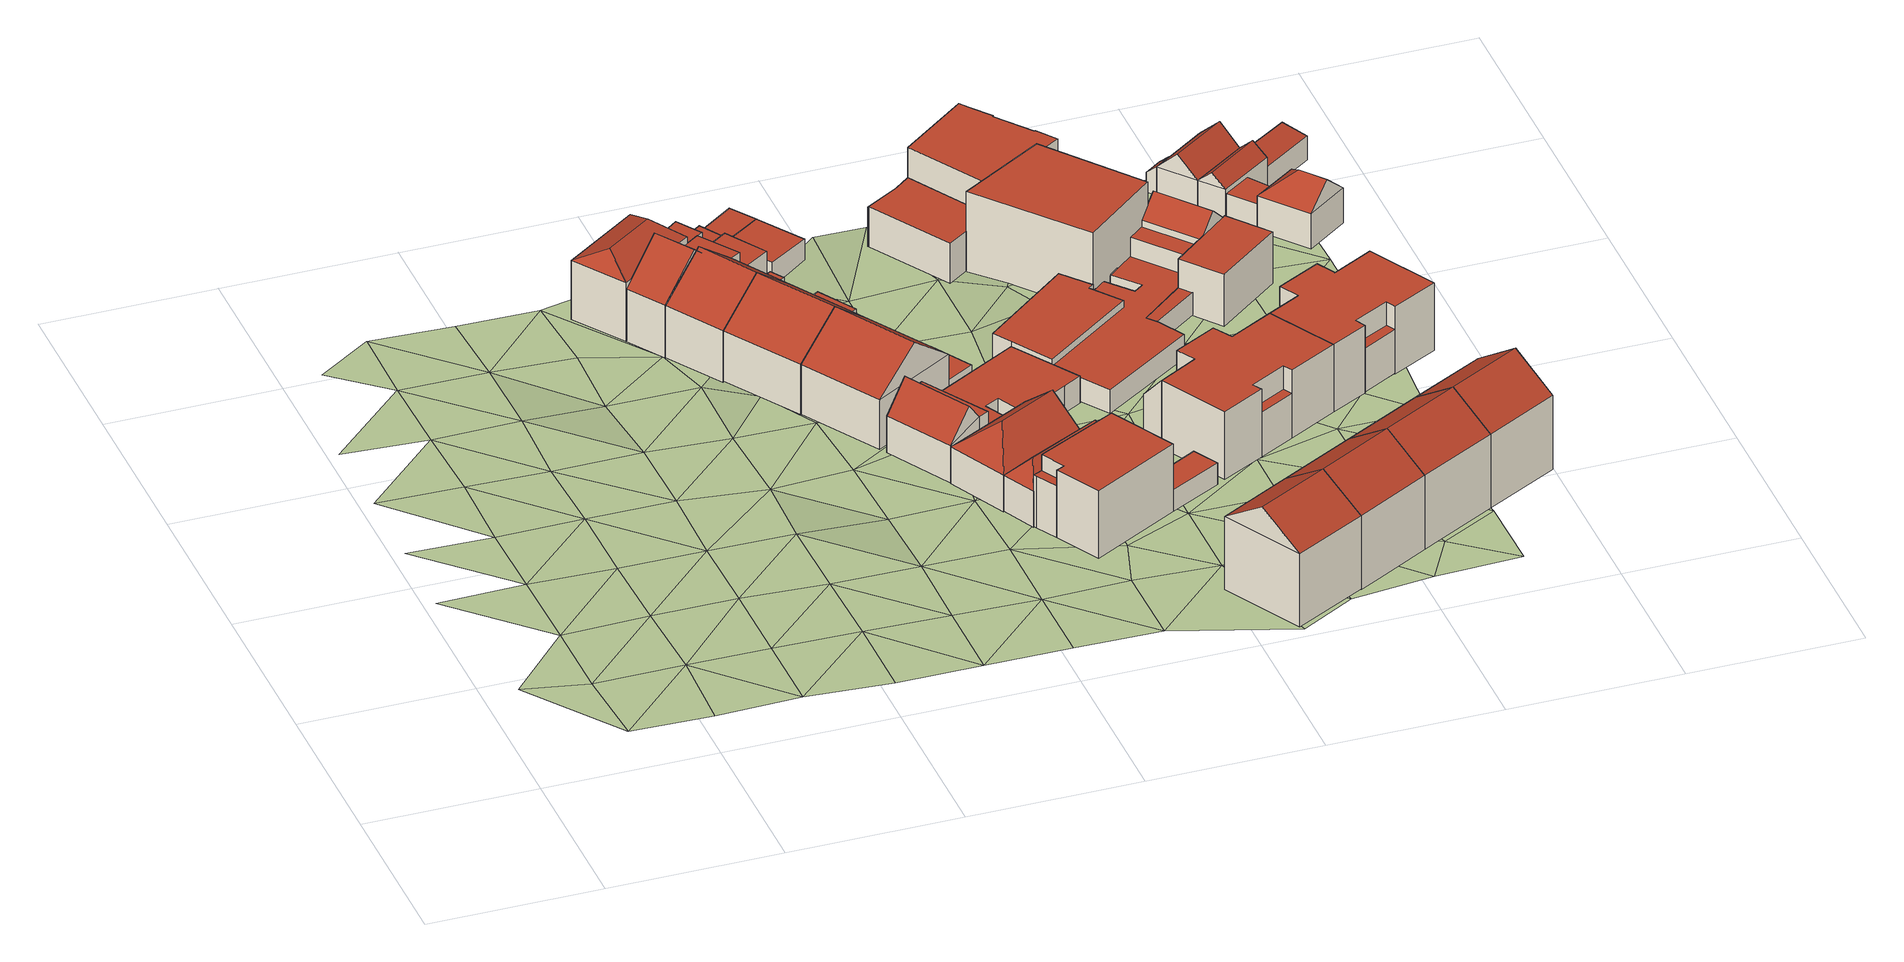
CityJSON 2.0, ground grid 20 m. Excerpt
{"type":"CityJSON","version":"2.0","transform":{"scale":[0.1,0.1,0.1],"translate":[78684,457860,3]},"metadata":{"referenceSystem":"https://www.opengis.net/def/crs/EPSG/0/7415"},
"CityObjects":{
"building1":{"type":"Building","attributes":{"validity":"0"},"children":["building1-1","building1-2","building1-3"]},
"building1-1":{"type":"BuildingPart","attributes":{"roofType":"1000","RelativeEavesHeight":2.19,"RelativeRidgeHeight":2.19,"AbsoluteEavesHeight":6.1,"AbsoluteRidgeHeight":6.1,"validity":"0"},"parents":["building1"],"geometry":[{"type":"Solid","lod":"2","boundaries":[[[[0,1,2,3]],[[1,4,5,2]],[[4,6,7,5]],[[6,0,3,7]],[[6,4,1,0]],[[3,2,5,7]]]],"semantics":{"surfaces":[{"type":"WallSurface"},{"type":"RoofSurface","Direction":0,"Slope":90},{"type":"GroundSurface"}],"values":[[0,0,0,0,1,2]]}}]},
"building1-2":{"type":"BuildingPart","attributes":{"roofType":"1030","RelativeEavesHeight":6.55,"RelativeRidgeHeight":10.94,"AbsoluteEavesHeight":10.32,"AbsoluteRidgeHeight":14.71,"validity":"0"},"parents":["building1"],"geometry":[{"type":"Solid","lod":"2","boundaries":[[[[8,9,10,11]],[[9,12,13,10]],[[12,14,15,13]],[[14,8,11,15]],[[12,9,16]],[[8,14,17]],[[9,8,17,16]],[[14,12,16,17]],[[11,10,13,15]]]],"semantics":{"surfaces":[{"type":"WallSurface"},{"type":"RoofSurface","Direction":237.96,"Slope":52.1},{"type":"RoofSurface","Direction":58.12,"Slope":52.1},{"type":"GroundSurface"}],"values":[[0,0,0,0,0,0,1,2,3]]}}]},
"building1-3":{"type":"BuildingPart","attributes":{"roofType":"1000","RelativeEavesHeight":2.72,"RelativeRidgeHeight":2.72,"AbsoluteEavesHeight":6.61,"AbsoluteRidgeHeight":6.61,"validity":"0"},"parents":["building1"],"geometry":[{"type":"Solid","lod":"2","boundaries":[[[[18,19,7,20]],[[19,21,22,7]],[[21,23,24,22]],[[23,25,26,24]],[[25,18,20,26]],[[25,23,21,19,18]],[[20,7,22,24,26]]]],"semantics":{"surfaces":[{"type":"WallSurface"},{"type":"RoofSurface","Direction":0,"Slope":90},{"type":"GroundSurface"}],"values":[[0,0,0,0,0,1,2]]}}]},
"building2":{"type":"Building","attributes":{"validity":"0"},"children":["building2-1","building2-2","building2-3","building2-4"]},
"building2-1":{"type":"BuildingPart","attributes":{"roofType":"1000","RelativeEavesHeight":6.37,"RelativeRidgeHeight":6.37,"AbsoluteEavesHeight":10.23,"AbsoluteRidgeHeight":10.23,"validity":"0"},"parents":["building2"],"geometry":[{"type":"Solid","lod":"2","boundaries":[[[[27,28,29,30]],[[28,31,32,29]],[[31,33,34,32]],[[33,27,30,34]],[[33,31,28,27]],[[30,29,32,34]]]],"semantics":{"surfaces":[{"type":"WallSurface"},{"type":"RoofSurface","Direction":0,"Slope":90},{"type":"GroundSurface"}],"values":[[0,0,0,0,1,2]]}}]},
"building2-2":{"type":"BuildingPart","attributes":{"roofType":"1000","RelativeEavesHeight":3.27,"RelativeRidgeHeight":3.27,"AbsoluteEavesHeight":7.13,"AbsoluteRidgeHeight":7.13,"validity":"0"},"parents":["building2"],"geometry":[{"type":"Solid","lod":"2","boundaries":[[[[35,36,37,32]],[[36,38,39,37]],[[38,40,34,39]],[[40,35,32,34]],[[40,38,36,35]],[[32,37,39,34]]]],"semantics":{"surfaces":[{"type":"WallSurface"},{"type":"RoofSurface","Direction":0,"Slope":90},{"type":"GroundSurface"}],"values":[[0,0,0,0,1,2]]}}]},
"building2-3":{"type":"BuildingPart","attributes":{"roofType":"1040","RelativeEavesHeight":7.35,"RelativeRidgeHeight":9.25,"AbsoluteEavesHeight":11.08,"AbsoluteRidgeHeight":12.98,"validity":"0"},"parents":["building2"],"geometry":[{"type":"Solid","lod":"2","boundaries":[[[[41,42,43,44]],[[42,45,46,43]],[[45,47,48,46]],[[47,41,44,48]],[[45,42,49]],[[41,47,50]],[[42,41,50,49]],[[47,45,49,50]],[[44,43,46,48]]]],"semantics":{"surfaces":[{"type":"WallSurface"},{"type":"RoofSurface","Direction":236.45,"Slope":45},{"type":"RoofSurface","Direction":55.06,"Slope":45},{"type":"RoofSurface","Direction":145.88,"Slope":62.16},{"type":"RoofSurface","Direction":325.47,"Slope":62.16},{"type":"GroundSurface"}],"values":[[0,0,0,0,1,2,3,4,5]]}}]},
"building2-4":{"type":"BuildingPart","attributes":{"roofType":"1000","RelativeEavesHeight":2.85,"RelativeRidgeHeight":2.85,"AbsoluteEavesHeight":6.71,"AbsoluteRidgeHeight":6.71,"validity":"0"},"parents":["building2"],"geometry":[{"type":"Solid","lod":"2","boundaries":[[[[51,52,53,54]],[[52,55,56,53]],[[55,57,39,56]],[[57,51,54,39]],[[57,55,52,51]],[[54,53,56,39]]]],"semantics":{"surfaces":[{"type":"WallSurface"},{"type":"RoofSurface","Direction":0,"Slope":90},{"type":"GroundSurface"}],"values":[[0,0,0,0,1,2]]}}]},
"building3":{"type":"Building","attributes":{"validity":"0"},"children":["building3-1","building3-2"]},
"building3-1":{"type":"BuildingPart","attributes":{"roofType":"1010","RelativeEavesHeight":2.82,"RelativeRidgeHeight":2.82,"AbsoluteEavesHeight":6.91,"AbsoluteRidgeHeight":6.91,"validity":"0"},"parents":["building3"],"geometry":[{"type":"Solid","lod":"2","boundaries":[[[[58,59,60,61]],[[59,62,63,60]],[[62,64,65,63]],[[64,58,61,65]],[[64,62,59,58]],[[61,60,63,65]]]],"semantics":{"surfaces":[{"type":"WallSurface"},{"type":"RoofSurface","Direction":0,"Slope":90},{"type":"GroundSurface"}],"values":[[0,0,0,0,1,2]]}}]},
"building3-2":{"type":"BuildingPart","attributes":{"roofType":"1030","RelativeEavesHeight":6.32,"RelativeRidgeHeight":10.71,"AbsoluteEavesHeight":10.32,"AbsoluteRidgeHeight":14.71,"validity":"0"},"parents":["building3"],"geometry":[{"type":"Solid","lod":"2","boundaries":[[[[66,8,67,68]],[[8,14,69,67]],[[14,70,71,69]],[[70,66,68,71]],[[14,8,17]],[[66,70,72]],[[8,66,72,17]],[[70,14,17,72]],[[68,67,69,71]]]],"semantics":{"surfaces":[{"type":"WallSurface"},{"type":"RoofSurface","Direction":237.93,"Slope":51.97},{"type":"RoofSurface","Direction":58.12,"Slope":51.97},{"type":"GroundSurface"}],"values":[[0,0,0,0,0,0,1,2,3]]}}]},
"building4":{"type":"Building","attributes":{"validity":"0"},"children":["building4-1","building4-2","building4-3","building4-4"]},
"building4-1":{"type":"BuildingPart","attributes":{"roofType":"1000","RelativeEavesHeight":2.96,"RelativeRidgeHeight":2.96,"AbsoluteEavesHeight":6.82,"AbsoluteRidgeHeight":6.82,"validity":"0"},"parents":["building4"],"geometry":[{"type":"Solid","lod":"2","boundaries":[[[[73,74,75,76]],[[74,77,78,75]],[[77,79,80,78]],[[79,73,76,80]],[[79,77,74,73]],[[76,75,78,80]]]],"semantics":{"surfaces":[{"type":"WallSurface"},{"type":"RoofSurface","Direction":0,"Slope":90},{"type":"GroundSurface"}],"values":[[0,0,0,0,1,2]]}}]},
"building4-2":{"type":"BuildingPart","attributes":{"roofType":"1000","RelativeEavesHeight":4.15,"RelativeRidgeHeight":4.15,"AbsoluteEavesHeight":8.02,"AbsoluteRidgeHeight":8.02,"validity":"0"},"parents":["building4"],"geometry":[{"type":"Solid","lod":"2","boundaries":[[[[81,82,83,76]],[[82,84,85,83]],[[84,86,87,85]],[[86,81,76,87]],[[86,84,82,81]],[[76,83,85,87]]]],"semantics":{"surfaces":[{"type":"WallSurface"},{"type":"RoofSurface","Direction":0,"Slope":90},{"type":"GroundSurface"}],"values":[[0,0,0,0,1,2]]}}]},
"building4-3":{"type":"BuildingPart","attributes":{"roofType":"1000","RelativeEavesHeight":6.43,"RelativeRidgeHeight":6.43,"AbsoluteEavesHeight":10.32,"AbsoluteRidgeHeight":10.32,"validity":"0"},"parents":["building4"],"geometry":[{"type":"Solid","lod":"2","boundaries":[[[[88,89,90,85]],[[89,91,92,90]],[[91,93,87,92]],[[93,88,85,87]],[[93,91,89,88]],[[85,90,92,87]]]],"semantics":{"surfaces":[{"type":"WallSurface"},{"type":"RoofSurface","Direction":0,"Slope":90},{"type":"GroundSurface"}],"values":[[0,0,0,0,1,2]]}}]},
"building4-4":{"type":"BuildingPart","attributes":{"roofType":"1030","RelativeEavesHeight":6.57,"RelativeRidgeHeight":10.96,"AbsoluteEavesHeight":10.32,"AbsoluteRidgeHeight":14.71,"validity":"0"},"parents":["building4"],"geometry":[{"type":"Solid","lod":"2","boundaries":[[[[91,89,94,95]],[[89,9,96,94]],[[9,97,43,96]],[[97,91,95,43]],[[9,89,98]],[[91,97,99]],[[89,91,99,98]],[[97,9,98,99]],[[95,94,96,43]]]],"semantics":{"surfaces":[{"type":"WallSurface"},{"type":"RoofSurface","Direction":57.35,"Slope":48.79},{"type":"RoofSurface","Direction":236.78,"Slope":48.79},{"type":"GroundSurface"}],"values":[[0,0,0,0,0,0,1,2,3]]}}]},
"building5":{"type":"Building","attributes":{"validity":"0"},"children":["building5-1","building5-2"]},
"building5-1":{"type":"BuildingPart","attributes":{"roofType":"1030","RelativeEavesHeight":6.24,"RelativeRidgeHeight":10.63,"AbsoluteEavesHeight":10.32,"AbsoluteRidgeHeight":14.71,"validity":"0"},"parents":["building5"],"geometry":[{"type":"Solid","lod":"2","boundaries":[[[[100,66,101,102]],[[66,70,103,101]],[[70,104,105,103]],[[104,100,102,105]],[[70,66,72]],[[100,104,106]],[[66,100,106,72]],[[104,70,72,106]],[[102,101,103,105]]]],"semantics":{"surfaces":[{"type":"WallSurface"},{"type":"RoofSurface","Direction":238.45,"Slope":51.96},{"type":"RoofSurface","Direction":58.29,"Slope":51.96},{"type":"GroundSurface"}],"values":[[0,0,0,0,0,0,1,2,3]]}}]},
"building5-2":{"type":"BuildingPart","attributes":{"roofType":"1000","RelativeEavesHeight":3.05,"RelativeRidgeHeight":3.05,"AbsoluteEavesHeight":7.13,"AbsoluteRidgeHeight":7.13,"validity":"0"},"parents":["building5"],"geometry":[{"type":"Solid","lod":"2","boundaries":[[[[107,108,105,109]],[[108,110,111,105]],[[110,112,113,111]],[[112,107,109,113]],[[112,110,108,107]],[[109,105,111,113]]]],"semantics":{"surfaces":[{"type":"WallSurface"},{"type":"RoofSurface","Direction":0,"Slope":90},{"type":"GroundSurface"}],"values":[[0,0,0,0,1,2]]}}]},
"building6":{"type":"Building","attributes":{"roofType":"1130","RelativeEavesHeight":4.58,"RelativeRidgeHeight":7.83,"AbsoluteEavesHeight":8.58,"AbsoluteRidgeHeight":11.82,"validity":"0"},"geometry":[{"type":"Solid","lod":"2","boundaries":[[[[114,115,116,117]],[[115,118,119,116]],[[118,120,121,119]],[[120,114,117,121]],[[118,115,122]],[[114,120,123]],[[115,114,123,122]],[[120,118,122,123]],[[117,116,119,121]]]],"semantics":{"surfaces":[{"type":"WallSurface"},{"type":"RoofSurface","Direction":243.66,"Slope":49.83},{"type":"RoofSurface","Direction":152.01,"Slope":49.84},{"type":"RoofSurface","Direction":331.93,"Slope":49.84},{"type":"GroundSurface"}],"values":[[0,0,0,0,1,0,2,3,4]]}}]},
"building7":{"type":"Building","attributes":{"roofType":"1130","RelativeEavesHeight":4.46,"RelativeRidgeHeight":6.68,"AbsoluteEavesHeight":8.58,"AbsoluteRidgeHeight":10.79,"validity":"0"},"geometry":[{"type":"Solid","lod":"2","boundaries":[[[[124,125,126,127]],[[125,115,128,126]],[[115,114,129,128]],[[114,124,127,129]],[[115,125,130]],[[124,114,131]],[[125,124,131,130]],[[114,115,130,131]],[[127,126,128,129]]]],"semantics":{"surfaces":[{"type":"WallSurface"},{"type":"RoofSurface","Direction":243.66,"Slope":44.99},{"type":"RoofSurface","Direction":152.61,"Slope":45.05},{"type":"RoofSurface","Direction":332.2,"Slope":45.05},{"type":"GroundSurface"}],"values":[[0,0,0,0,1,0,2,3,4]]}}]},
"building8":{"type":"Building","attributes":{"validity":"0"},"children":["building8-1","building8-2","building8-3","building8-4"]},
"building8-1":{"type":"BuildingPart","attributes":{"roofType":"1000","RelativeEavesHeight":3.36,"RelativeRidgeHeight":3.36,"AbsoluteEavesHeight":7.36,"AbsoluteRidgeHeight":7.36,"validity":"0"},"parents":["building8"],"geometry":[{"type":"Solid","lod":"2","boundaries":[[[[132,133,134,135]],[[133,136,137,134]],[[136,138,121,137]],[[138,139,140,121]],[[139,141,142,140]],[[141,143,144,142]],[[143,145,146,144]],[[145,147,148,146]],[[147,149,150,148]],[[149,132,135,150]],[[149,147,145,143,141,139,138,136,133,132]],[[135,134,137,121,140,142,144,146,148,150]]]],"semantics":{"surfaces":[{"type":"WallSurface"},{"type":"RoofSurface","Direction":0,"Slope":90},{"type":"GroundSurface"}],"values":[[0,0,0,0,0,0,0,0,0,0,1,2]]}}]},
"building8-2":{"type":"BuildingPart","attributes":{"roofType":"1030","RelativeEavesHeight":5.31,"RelativeRidgeHeight":8.16,"AbsoluteEavesHeight":9.41,"AbsoluteRidgeHeight":12.26,"validity":"0"},"parents":["building8"],"geometry":[{"type":"Solid","lod":"2","boundaries":[[[[151,152,153,154]],[[152,155,156,153]],[[155,157,158,156]],[[157,151,154,158]],[[155,152,159]],[[151,157,160]],[[152,151,160,159]],[[157,155,159,160]],[[154,153,156,158]]]],"semantics":{"surfaces":[{"type":"WallSurface"},{"type":"RoofSurface","Direction":60.05,"Slope":36.75},{"type":"RoofSurface","Direction":239.99,"Slope":38.2},{"type":"GroundSurface"}],"values":[[0,0,0,0,0,0,1,2,3]]}}]},
"building8-3":{"type":"BuildingPart","attributes":{"roofType":"1000","RelativeEavesHeight":3.36,"RelativeRidgeHeight":3.36,"AbsoluteEavesHeight":7.36,"AbsoluteRidgeHeight":7.36,"validity":"0"},"parents":["building8"],"geometry":[{"type":"Solid","lod":"2","boundaries":[[[[145,139,140,146]],[[139,138,121,140]],[[138,147,148,121]],[[147,145,146,148]],[[147,138,139,145]],[[146,140,121,148]]]],"semantics":{"surfaces":[{"type":"WallSurface"},{"type":"RoofSurface","Direction":0,"Slope":90},{"type":"GroundSurface"}],"values":[[0,0,0,0,1,2]]}}]},
"building8-4":{"type":"BuildingPart","attributes":{"roofType":"1000","RelativeEavesHeight":6.08,"RelativeRidgeHeight":6.08,"AbsoluteEavesHeight":10.16,"AbsoluteRidgeHeight":10.16,"validity":"0"},"parents":["building8"],"geometry":[{"type":"Solid","lod":"2","boundaries":[[[[161,152,153,162]],[[152,151,154,153]],[[151,163,164,154]],[[163,161,162,164]],[[163,151,152,161]],[[162,153,154,164]]]],"semantics":{"surfaces":[{"type":"WallSurface"},{"type":"RoofSurface","Direction":0,"Slope":90},{"type":"GroundSurface"}],"values":[[0,0,0,0,1,2]]}}]},
"building9":{"type":"Building","attributes":{"validity":"0"},"children":["building9-1","building9-2","building9-3"]},
"building9-1":{"type":"BuildingPart","attributes":{"roofType":"1000","RelativeEavesHeight":8.53,"RelativeRidgeHeight":8.53,"AbsoluteEavesHeight":12.69,"AbsoluteRidgeHeight":12.69,"validity":"0"},"parents":["building9"],"geometry":[{"type":"Solid","lod":"2","boundaries":[[[[165,166,167,168]],[[166,169,170,167]],[[169,171,172,170]],[[171,173,174,172]],[[173,175,176,174]],[[175,165,168,176]],[[175,173,171,169,166,165]],[[168,167,170,172,174,176]]]],"semantics":{"surfaces":[{"type":"WallSurface"},{"type":"RoofSurface","Direction":0,"Slope":90},{"type":"GroundSurface"}],"values":[[0,0,0,0,0,0,1,2]]}}]},
"building9-2":{"type":"BuildingPart","attributes":{"roofType":"1000","RelativeEavesHeight":2.66,"RelativeRidgeHeight":2.66,"AbsoluteEavesHeight":6.9,"AbsoluteRidgeHeight":6.9,"validity":"0"},"parents":["building9"],"geometry":[{"type":"Solid","lod":"2","boundaries":[[[[177,178,179,180]],[[178,181,182,179]],[[181,183,167,182]],[[183,177,180,167]],[[183,181,178,177]],[[180,179,182,167]]]],"semantics":{"surfaces":[{"type":"WallSurface"},{"type":"RoofSurface","Direction":0,"Slope":90},{"type":"GroundSurface"}],"values":[[0,0,0,0,1,2]]}}]},
"building9-3":{"type":"BuildingPart","attributes":{"roofType":"1000","RelativeEavesHeight":6.53,"RelativeRidgeHeight":6.53,"AbsoluteEavesHeight":10.69,"AbsoluteRidgeHeight":10.69,"validity":"0"},"parents":["building9"],"geometry":[{"type":"Solid","lod":"2","boundaries":[[[[184,185,172,174]],[[185,186,187,172]],[[186,188,189,187]],[[188,190,176,189]],[[190,184,174,176]],[[190,188,186,185,184]],[[174,172,187,189,176]]]],"semantics":{"surfaces":[{"type":"WallSurface"},{"type":"RoofSurface","Direction":0,"Slope":90},{"type":"GroundSurface"}],"values":[[0,0,0,0,0,1,2]]}}]},
"building10":{"type":"Building","attributes":{"roofType":"1030","RelativeEavesHeight":9.18,"RelativeRidgeHeight":12.82,"AbsoluteEavesHeight":13.55,"AbsoluteRidgeHeight":17.19,"validity":"0"},"geometry":[{"type":"Solid","lod":"2","boundaries":[[[[191,192,193,194]],[[192,195,196,193]],[[195,197,198,196]],[[197,191,194,198]],[[195,192,199]],[[191,197,200]],[[192,191,200,199]],[[197,195,199,200]],[[194,193,196,198]]]],"semantics":{"surfaces":[{"type":"WallSurface"},{"type":"RoofSurface","Direction":151.25,"Slope":55.51},{"type":"RoofSurface","Direction":331.37,"Slope":55.51},{"type":"GroundSurface"}],"values":[[0,0,0,0,0,0,1,2,3]]}}]},
"building11":{"type":"Building","attributes":{"roofType":"1030","RelativeEavesHeight":9.23,"RelativeRidgeHeight":12.87,"AbsoluteEavesHeight":13.55,"AbsoluteRidgeHeight":17.19,"validity":"0"},"geometry":[{"type":"Solid","lod":"2","boundaries":[[[[201,191,202,203]],[[191,197,204,202]],[[197,205,206,204]],[[205,201,203,206]],[[197,191,200]],[[201,205,207]],[[191,201,207,200]],[[205,197,200,207]],[[203,202,204,206]]]],"semantics":{"surfaces":[{"type":"WallSurface"},{"type":"RoofSurface","Direction":151.25,"Slope":55.41},{"type":"RoofSurface","Direction":331.37,"Slope":55.41},{"type":"GroundSurface"}],"values":[[0,0,0,0,0,0,1,2,3]]}}]},
"building12":{"type":"Building","attributes":{"validity":"0"},"children":["building12-1","building12-2"]},
"building12-1":{"type":"BuildingPart","attributes":{"roofType":"1000","RelativeEavesHeight":5.01,"RelativeRidgeHeight":5.01,"AbsoluteEavesHeight":9.53,"AbsoluteRidgeHeight":9.53,"validity":"0"},"parents":["building12"],"geometry":[{"type":"Solid","lod":"2","boundaries":[[[[208,209,210,211]],[[209,212,213,210]],[[212,214,215,213]],[[214,216,217,215]],[[216,218,219,217]],[[218,220,221,219]],[[220,208,211,221]],[[220,218,216,214,212,209,208]],[[211,210,213,215,217,219,221]]]],"semantics":{"surfaces":[{"type":"WallSurface"},{"type":"RoofSurface","Direction":0,"Slope":90},{"type":"GroundSurface"}],"values":[[0,0,0,0,0,0,0,1,2]]}}]},
"building12-2":{"type":"BuildingPart","attributes":{"roofType":"1000","RelativeEavesHeight":8.83,"RelativeRidgeHeight":8.83,"AbsoluteEavesHeight":13.33,"AbsoluteRidgeHeight":13.33,"validity":"0"},"parents":["building12"],"geometry":[{"type":"Solid","lod":"2","boundaries":[[[[222,223,224,225]],[[223,226,227,224]],[[226,228,229,227]],[[228,230,231,229]],[[230,232,233,231]],[[232,234,235,233]],[[234,236,237,235]],[[236,238,211,237]],[[238,239,221,211]],[[239,222,225,221]],[[239,238,236,234,232,230,228,226,223,222]],[[225,224,227,229,231,233,235,237,211,221]]]],"semantics":{"surfaces":[{"type":"WallSurface"},{"type":"RoofSurface","Direction":0,"Slope":90},{"type":"GroundSurface"}],"values":[[0,0,0,0,0,0,0,0,0,0,1,2]]}}]},
"building13":{"type":"Building","attributes":{"validity":"0"},"children":["building13-1","building13-2","building13-3","building13-4"]},
"building13-1":{"type":"BuildingPart","attributes":{"roofType":"1010","RelativeEavesHeight":6.99,"RelativeRidgeHeight":8.41,"AbsoluteEavesHeight":11.27,"AbsoluteRidgeHeight":12.69,"validity":"0"},"parents":["building13"],"geometry":[{"type":"Solid","lod":"2","boundaries":[[[[240,241,242,243]],[[241,244,245,242]],[[244,246,247,245]],[[246,240,243,247]],[[246,244,241,240]],[[243,242,245,247]]]],"semantics":{"surfaces":[{"type":"WallSurface"},{"type":"RoofSurface","Direction":331.55,"Slope":41.91},{"type":"GroundSurface"}],"values":[[0,0,0,0,1,2]]}}]},
"building13-2":{"type":"BuildingPart","attributes":{"roofType":"1000","RelativeEavesHeight":8.45,"RelativeRidgeHeight":8.45,"AbsoluteEavesHeight":12.69,"AbsoluteRidgeHeight":12.69,"validity":"0"},"parents":["building13"],"geometry":[{"type":"Solid","lod":"2","boundaries":[[[[248,249,250,251]],[[249,252,253,250]],[[252,254,255,253]],[[254,256,257,255]],[[256,258,259,257]],[[258,260,261,259]],[[260,262,263,261]],[[262,264,265,263]],[[264,266,267,265]],[[266,240,268,267]],[[240,246,269,268]],[[246,248,251,269]],[[246,240,266,264,262,260,258,256,254,252,249,248]],[[251,250,253,255,257,259,261,263,265,267,268,269]]]],"semantics":{"surfaces":[{"type":"WallSurface"},{"type":"RoofSurface","Direction":270,"Slope":90},{"type":"GroundSurface"}],"values":[[0,0,0,0,0,0,0,0,0,0,0,0,1,2]]}}]},
"building13-3":{"type":"BuildingPart","attributes":{"roofType":"1010","RelativeEavesHeight":6.97,"RelativeRidgeHeight":8.39,"AbsoluteEavesHeight":11.27,"AbsoluteRidgeHeight":12.69,"validity":"0"},"parents":["building13"],"geometry":[{"type":"Solid","lod":"2","boundaries":[[[[262,260,270,271]],[[260,272,273,270]],[[272,274,275,273]],[[274,262,271,275]],[[274,272,260,262]],[[271,270,273,275]]]],"semantics":{"surfaces":[{"type":"WallSurface"},{"type":"RoofSurface","Direction":331,"Slope":41.84},{"type":"GroundSurface"}],"values":[[0,0,0,0,1,2]]}}]},
"building13-4":{"type":"BuildingPart","attributes":{"roofType":"1000","RelativeEavesHeight":5.55,"RelativeRidgeHeight":5.55,"AbsoluteEavesHeight":9.79,"AbsoluteRidgeHeight":9.79,"validity":"0"},"parents":["building13"],"geometry":[{"type":"Solid","lod":"2","boundaries":[[[[276,277,255,257]],[[277,278,253,255]],[[278,279,250,253]],[[279,276,257,250]],[[279,278,277,276]],[[257,255,253,250]]]],"semantics":{"surfaces":[{"type":"WallSurface"},{"type":"RoofSurface","Direction":0,"Slope":90},{"type":"GroundSurface"}],"values":[[0,0,0,0,1,2]]}}]},
"building14":{"type":"Building","attributes":{"validity":"0"},"children":["building14-1","building14-2","building14-3","building14-4"]},
"building14-1":{"type":"BuildingPart","attributes":{"roofType":"1030","RelativeEavesHeight":6.04,"RelativeRidgeHeight":8.42,"AbsoluteEavesHeight":10.35,"AbsoluteRidgeHeight":12.73,"validity":"0"},"parents":["building14"],"geometry":[{"type":"Solid","lod":"2","boundaries":[[[[280,281,282,283]],[[281,284,285,282]],[[284,286,287,285]],[[286,280,283,287]],[[284,281,288]],[[280,286,289]],[[281,280,289,288]],[[286,284,288,289]],[[283,282,285,287]]]],"semantics":{"surfaces":[{"type":"WallSurface"},{"type":"RoofSurface","Direction":230.56,"Slope":45},{"type":"RoofSurface","Direction":51.05,"Slope":45},{"type":"GroundSurface"}],"values":[[0,0,0,0,0,0,1,2,3]]}}]},
"building14-2":{"type":"BuildingPart","attributes":{"roofType":"1000","RelativeEavesHeight":5.34,"RelativeRidgeHeight":5.34,"AbsoluteEavesHeight":9.65,"AbsoluteRidgeHeight":9.65,"validity":"0"},"parents":["building14"],"geometry":[{"type":"Solid","lod":"2","boundaries":[[[[290,291,283,282]],[[291,292,293,283]],[[292,294,295,293]],[[294,290,282,295]],[[294,292,291,290]],[[282,283,293,295]]]],"semantics":{"surfaces":[{"type":"WallSurface"},{"type":"RoofSurface","Direction":0,"Slope":90},{"type":"GroundSurface"}],"values":[[0,0,0,0,1,2]]}}]},
"building14-3":{"type":"BuildingPart","attributes":{"roofType":"1000","RelativeEavesHeight":3.81,"RelativeRidgeHeight":3.81,"AbsoluteEavesHeight":7.95,"AbsoluteRidgeHeight":7.95,"validity":"0"},"parents":["building14"],"geometry":[{"type":"Solid","lod":"2","boundaries":[[[[296,297,298,299]],[[297,300,301,298]],[[300,302,303,301]],[[302,304,305,303]],[[304,306,307,305]],[[306,308,309,307]],[[308,296,299,309]],[[308,306,304,302,300,297,296]],[[299,298,301,303,305,307,309]]]],"semantics":{"surfaces":[{"type":"WallSurface"},{"type":"RoofSurface","Direction":351.81,"Slope":90},{"type":"GroundSurface"}],"values":[[0,0,0,0,0,0,0,1,2]]}}]},
"building14-4":{"type":"BuildingPart","attributes":{"roofType":"1000","RelativeEavesHeight":2.98,"RelativeRidgeHeight":2.98,"AbsoluteEavesHeight":7.15,"AbsoluteRidgeHeight":7.15,"validity":"0"},"parents":["building14"],"geometry":[{"type":"Solid","lod":"2","boundaries":[[[[310,311,312,313]],[[311,314,315,312]],[[314,316,317,315]],[[316,318,319,317]],[[318,320,321,319]],[[320,322,323,321]],[[322,324,325,323]],[[324,326,327,325]],[[326,328,329,327]],[[328,330,331,329]],[[330,332,333,331]],[[332,334,335,333]],[[334,336,337,335]],[[336,338,339,337]],[[338,310,313,339]],[[338,336,334,332,330,328,326,324,322,320,318,316,314,311,310]],[[313,312,315,317,319,321,323,325,327,329,331,333,335,337,339]]]],"semantics":{"surfaces":[{"type":"WallSurface"},{"type":"RoofSurface","Direction":0,"Slope":90},{"type":"GroundSurface"}],"values":[[0,0,0,0,0,0,0,0,0,0,0,0,0,0,0,1,2]]}}]},
"building15":{"type":"Building","attributes":{"roofType":"1000","RelativeEavesHeight":10.17,"RelativeRidgeHeight":10.17,"AbsoluteEavesHeight":14.53,"AbsoluteRidgeHeight":14.53,"validity":"0"},"geometry":[{"type":"Solid","lod":"2","boundaries":[[[[340,341,342,343]],[[341,344,345,342]],[[344,346,347,345]],[[346,340,343,347]],[[346,344,341,340]],[[343,342,345,347]]]],"semantics":{"surfaces":[{"type":"WallSurface"},{"type":"RoofSurface","Direction":0,"Slope":90},{"type":"GroundSurface"}],"values":[[0,0,0,0,1,2]]}}]},
"building16":{"type":"Building","attributes":{"roofType":"1030","RelativeEavesHeight":9.28,"RelativeRidgeHeight":12.92,"AbsoluteEavesHeight":13.55,"AbsoluteRidgeHeight":17.19,"validity":"0"},"geometry":[{"type":"Solid","lod":"2","boundaries":[[[[348,201,203,349]],[[201,205,206,203]],[[205,350,351,206]],[[350,348,349,351]],[[205,201,207]],[[348,350,352]],[[201,348,352,207]],[[350,205,207,352]],[[349,203,206,351]]]],"semantics":{"surfaces":[{"type":"WallSurface"},{"type":"RoofSurface","Direction":151.25,"Slope":55.3},{"type":"RoofSurface","Direction":331.37,"Slope":55.3},{"type":"GroundSurface"}],"values":[[0,0,0,0,0,0,1,2,3]]}}]},
"building17":{"type":"Building","attributes":{"validity":"0"},"children":["building17-1","building17-2"]},
"building17-1":{"type":"BuildingPart","attributes":{"roofType":"1000","RelativeEavesHeight":6.46,"RelativeRidgeHeight":6.46,"AbsoluteEavesHeight":10.78,"AbsoluteRidgeHeight":10.78,"validity":"0"},"parents":["building17"],"geometry":[{"type":"Solid","lod":"2","boundaries":[[[[353,354,355,356]],[[354,357,287,355]],[[357,358,359,287]],[[358,353,356,359]],[[358,357,354,353]],[[356,355,287,359]]]],"semantics":{"surfaces":[{"type":"WallSurface"},{"type":"RoofSurface","Direction":0,"Slope":90},{"type":"GroundSurface"}],"values":[[0,0,0,0,1,2]]}}]},
"building17-2":{"type":"BuildingPart","attributes":{"roofType":"1000","RelativeEavesHeight":2.8,"RelativeRidgeHeight":2.8,"AbsoluteEavesHeight":7.15,"AbsoluteRidgeHeight":7.15,"validity":"0"},"parents":["building17"],"geometry":[{"type":"Solid","lod":"2","boundaries":[[[[360,330,361,362]],[[330,328,363,361]],[[328,364,365,363]],[[364,360,362,365]],[[364,328,330,360]],[[362,361,363,365]]]],"semantics":{"surfaces":[{"type":"WallSurface"},{"type":"RoofSurface","Direction":0,"Slope":90},{"type":"GroundSurface"}],"values":[[0,0,0,0,1,2]]}}]},
"building18":{"type":"Building","attributes":{"roofType":"1030","RelativeEavesHeight":9.3,"RelativeRidgeHeight":12.94,"AbsoluteEavesHeight":13.55,"AbsoluteRidgeHeight":17.19,"validity":"0"},"geometry":[{"type":"Solid","lod":"2","boundaries":[[[[366,348,349,367]],[[348,350,351,349]],[[350,368,369,351]],[[368,366,367,369]],[[350,348,352]],[[366,368,370]],[[348,366,370,352]],[[368,350,352,370]],[[367,349,351,369]]]],"semantics":{"surfaces":[{"type":"WallSurface"},{"type":"RoofSurface","Direction":151.25,"Slope":55.19},{"type":"RoofSurface","Direction":331.37,"Slope":55.19},{"type":"GroundSurface"}],"values":[[0,0,0,0,0,0,1,2,3]]}}]},
"building19":{"type":"Building","attributes":{"validity":"0"},"children":["building19-1","building19-2","building19-3","building19-4"]},
"building19-1":{"type":"BuildingPart","attributes":{"roofType":"1010","RelativeEavesHeight":7,"RelativeRidgeHeight":8.42,"AbsoluteEavesHeight":11.27,"AbsoluteRidgeHeight":12.69,"validity":"0"},"parents":["building19"],"geometry":[{"type":"Solid","lod":"2","boundaries":[[[[371,372,373,374]],[[372,375,376,373]],[[375,377,378,376]],[[377,371,374,378]],[[377,375,372,371]],[[374,373,376,378]]]],"semantics":{"surfaces":[{"type":"WallSurface"},{"type":"RoofSurface","Direction":331.75,"Slope":42.17},{"type":"GroundSurface"}],"values":[[0,0,0,0,1,2]]}}]},
"building19-2":{"type":"BuildingPart","attributes":{"roofType":"1010","RelativeEavesHeight":6.94,"RelativeRidgeHeight":8.36,"AbsoluteEavesHeight":11.27,"AbsoluteRidgeHeight":12.69,"validity":"0"},"parents":["building19"],"geometry":[{"type":"Solid","lod":"2","boundaries":[[[[379,246,247,380]],[[246,244,245,247]],[[244,381,382,245]],[[381,379,380,382]],[[381,244,246,379]],[[380,247,245,382]]]],"semantics":{"surfaces":[{"type":"WallSurface"},{"type":"RoofSurface","Direction":331.55,"Slope":41.96},{"type":"GroundSurface"}],"values":[[0,0,0,0,1,2]]}}]},
"building19-3":{"type":"BuildingPart","attributes":{"roofType":"1000","RelativeEavesHeight":8.49,"RelativeRidgeHeight":8.49,"AbsoluteEavesHeight":12.69,"AbsoluteRidgeHeight":12.69,"validity":"0"},"parents":["building19"],"geometry":[{"type":"Solid","lod":"2","boundaries":[[[[383,384,385,386]],[[384,387,388,385]],[[387,389,390,388]],[[389,391,392,390]],[[391,248,251,392]],[[248,246,269,251]],[[246,379,393,269]],[[379,394,395,393]],[[394,396,397,395]],[[396,371,398,397]],[[371,377,399,398]],[[377,383,386,399]],[[377,371,396,394,379,246,248,391,389,387,384,383]],[[386,385,388,390,392,251,269,393,395,397,398,399]]]],"semantics":{"surfaces":[{"type":"WallSurface"},{"type":"RoofSurface","Direction":97.12,"Slope":90},{"type":"GroundSurface"}],"values":[[0,0,0,0,0,0,0,0,0,0,0,0,1,2]]}}]},
"building19-4":{"type":"BuildingPart","attributes":{"roofType":"1000","RelativeEavesHeight":5.49,"RelativeRidgeHeight":5.49,"AbsoluteEavesHeight":9.79,"AbsoluteRidgeHeight":9.79,"validity":"0"},"parents":["building19"],"geometry":[{"type":"Solid","lod":"2","boundaries":[[[[400,401,402,403]],[[401,404,405,402]],[[404,406,407,405]],[[406,400,403,407]],[[406,404,401,400]],[[403,402,405,407]]]],"semantics":{"surfaces":[{"type":"WallSurface"},{"type":"RoofSurface","Direction":0,"Slope":90},{"type":"GroundSurface"}],"values":[[0,0,0,0,1,2]]}}]},
"building20":{"type":"Building","attributes":{"validity":"0"},"children":["building20-1","building20-2","building20-3","building20-4","building20-5"]},
"building20-1":{"type":"BuildingPart","attributes":{"roofType":"1030","RelativeEavesHeight":3.84,"RelativeRidgeHeight":5.34,"AbsoluteEavesHeight":8.04,"AbsoluteRidgeHeight":9.54,"validity":"0"},"parents":["building20"],"geometry":[{"type":"Solid","lod":"2","boundaries":[[[[408,409,410,411]],[[409,412,413,410]],[[412,414,415,413]],[[414,408,411,415]],[[412,409,416]],[[408,414,417]],[[409,408,417,416]],[[414,412,416,417]],[[411,410,413,415]]]],"semantics":{"surfaces":[{"type":"WallSurface"},{"type":"RoofSurface","Direction":325.75,"Slope":48.49},{"type":"RoofSurface","Direction":145.62,"Slope":48.5},{"type":"GroundSurface"}],"values":[[0,0,0,0,0,0,1,2,3]]}}]},
"building20-2":{"type":"BuildingPart","attributes":{"roofType":"1030","RelativeEavesHeight":3.84,"RelativeRidgeHeight":6.24,"AbsoluteEavesHeight":8.04,"AbsoluteRidgeHeight":10.44,"validity":"0"},"parents":["building20"],"geometry":[{"type":"Solid","lod":"2","boundaries":[[[[418,419,420,421]],[[419,409,410,420]],[[409,408,411,410]],[[408,418,421,411]],[[409,419,422]],[[418,408,423]],[[419,418,423,422]],[[408,409,422,423]],[[421,420,410,411]]]],"semantics":{"surfaces":[{"type":"WallSurface"},{"type":"RoofSurface","Direction":324.95,"Slope":46.11},{"type":"RoofSurface","Direction":145.52,"Slope":46.09},{"type":"GroundSurface"}],"values":[[0,0,0,0,0,0,1,2,3]]}}]},
"building20-3":{"type":"BuildingPart","attributes":{"roofType":"1000","RelativeEavesHeight":0.885,"RelativeRidgeHeight":0.885,"AbsoluteEavesHeight":5.14,"AbsoluteRidgeHeight":5.14,"validity":"0"},"parents":["building20"],"geometry":[{"type":"Solid","lod":"2","boundaries":[[[[424,425,426,427]],[[425,428,429,426]],[[428,430,431,429]],[[430,432,433,431]],[[432,434,435,433]],[[434,436,437,435]],[[436,424,427,437]],[[436,434,432,430,428,425,424]],[[427,426,429,431,433,435,437]]]],"semantics":{"surfaces":[{"type":"WallSurface"},{"type":"RoofSurface","Direction":0,"Slope":90},{"type":"GroundSurface"}],"values":[[0,0,0,0,0,0,0,1,2]]}}]},
"building20-4":{"type":"BuildingPart","attributes":{"roofType":"1010","RelativeEavesHeight":3.09,"RelativeRidgeHeight":3.64,"AbsoluteEavesHeight":7.49,"AbsoluteRidgeHeight":8.04,"validity":"0"},"parents":["building20"],"geometry":[{"type":"Solid","lod":"2","boundaries":[[[[418,438,439,440]],[[438,441,442,439]],[[441,443,444,442]],[[443,418,440,444]],[[443,441,438,418]],[[440,439,442,444]]]],"semantics":{"surfaces":[{"type":"WallSurface"},{"type":"RoofSurface","Direction":324.61,"Slope":48.7},{"type":"GroundSurface"}],"values":[[0,0,0,0,1,2]]}}]},
"building20-5":{"type":"BuildingPart","attributes":{"roofType":"1010","RelativeEavesHeight":3.29,"RelativeRidgeHeight":3.6,"AbsoluteEavesHeight":7.13,"AbsoluteRidgeHeight":7.44,"validity":"0"},"parents":["building20"],"geometry":[{"type":"Solid","lod":"2","boundaries":[[[[445,446,447,448]],[[446,449,450,447]],[[449,451,452,450]],[[451,445,448,452]],[[451,449,446,445]],[[448,447,450,452]]]],"semantics":{"surfaces":[{"type":"WallSurface"},{"type":"RoofSurface","Direction":146.01,"Slope":79.02},{"type":"GroundSurface"}],"values":[[0,0,0,0,1,2]]}}]},
"building21":{"type":"Building","attributes":{"validity":"0"},"children":["building21-1","building21-2"]},
"building21-1":{"type":"BuildingPart","attributes":{"roofType":"1130","RelativeEavesHeight":4.38,"RelativeRidgeHeight":7.07,"AbsoluteEavesHeight":8.52,"AbsoluteRidgeHeight":11.21,"validity":"0"},"parents":["building21"],"geometry":[{"type":"Solid","lod":"2","boundaries":[[[[453,454,455,456]],[[454,457,458,455]],[[457,459,460,458]],[[459,453,456,460]],[[457,454,461]],[[453,459,462]],[[454,453,462,461]],[[459,457,461,462]],[[456,455,458,460]]]],"semantics":{"surfaces":[{"type":"WallSurface"},{"type":"RoofSurface","Direction":324.75,"Slope":47.99},{"type":"RoofSurface","Direction":231.25,"Slope":48.62},{"type":"RoofSurface","Direction":52.64,"Slope":48.65},{"type":"GroundSurface"}],"values":[[0,0,0,0,1,0,2,3,4]]}}]},
"building21-2":{"type":"BuildingPart","attributes":{"roofType":"1000","RelativeEavesHeight":3.2,"RelativeRidgeHeight":3.2,"AbsoluteEavesHeight":7.51,"AbsoluteRidgeHeight":7.51,"validity":"0"},"parents":["building21"],"geometry":[{"type":"Solid","lod":"2","boundaries":[[[[463,464,465,466]],[[464,467,468,465]],[[467,469,470,468]],[[469,463,466,470]],[[469,467,464,463]],[[466,465,468,470]]]],"semantics":{"surfaces":[{"type":"WallSurface"},{"type":"RoofSurface","Direction":0,"Slope":90},{"type":"GroundSurface"}],"values":[[0,0,0,0,1,2]]}}]},
"terrain1":{"type":"TINRelief","attributes":{"validity":"0"},"geometry":[{"type":"CompositeSurface","lod":"2","boundaries":[[[471,472,473]],[[471,473,474]],[[475,474,476]],[[473,472,477]],[[478,476,479]],[[472,480,477]],[[474,473,481]],[[482,479,483]],[[473,477,481]],[[476,474,484]],[[482,483,485]],[[474,481,484]],[[479,476,486]],[[477,480,487]],[[488,485,489]],[[483,479,486]],[[476,484,486]],[[481,477,490]],[[477,487,491]],[[485,483,492]],[[493,489,494]],[[483,486,492]],[[477,491,490]],[[484,481,495]],[[489,485,496]],[[486,484,495]],[[485,492,496]],[[481,490,495]],[[491,487,497]],[[494,489,498]],[[492,486,499]],[[489,496,498]],[[487,500,497]],[[486,495,499]],[[490,491,501]],[[496,492,502]],[[494,498,503]],[[491,497,501]],[[492,499,502]],[[495,490,504]],[[498,496,505]],[[490,501,504]],[[496,502,505]],[[497,500,506]],[[499,495,507]],[[503,498,508]],[[498,505,509]],[[495,504,507]],[[501,497,510]],[[502,499,511]],[[498,509,508]],[[497,506,510]],[[499,507,511]],[[505,502,512]],[[504,501,513]],[[501,510,513]],[[509,505,514]],[[502,511,512]],[[507,504,515]],[[508,509,514]],[[504,513,515]],[[505,512,514]],[[510,506,516]],[[511,507,517]],[[513,510,516]],[[506,518,516]],[[507,515,519]],[[512,511,520]],[[507,519,517]],[[508,514,521]],[[511,517,520]],[[515,513,522]],[[513,516,523]],[[514,512,524]],[[519,515,522]],[[513,523,522]],[[512,520,524]],[[516,518,525]],[[521,514,524]],[[517,519,526]],[[523,516,527]],[[520,517,528]],[[519,522,529]],[[516,525,527]],[[524,520,528]],[[519,529,526]],[[521,524,530]],[[523,527,531]],[[522,523,532]],[[517,526,528]],[[523,531,532]],[[529,522,533]],[[527,525,534]],[[530,524,535]],[[524,528,535]],[[526,529,533]],[[522,532,533]],[[531,527,534]],[[525,536,534]],[[528,526,537]],[[530,535,538]],[[526,533,537]],[[532,531,539]],[[531,534,539]],[[535,528,540]],[[528,537,541]],[[534,536,542]],[[533,532,543]],[[538,535,544]],[[532,539,545]],[[528,541,540]],[[537,533,543]],[[539,534,546]],[[535,540,544]],[[532,545,543]],[[534,542,546]],[[541,537,547]],[[545,539,548]],[[539,546,549]],[[540,541,550]],[[539,549,548]],[[541,547,550]],[[537,543,551]],[[546,542,552]],[[543,545,553]],[[547,537,551]],[[545,548,553]],[[544,540,554]],[[549,546,555]],[[540,550,554]],[[546,552,556]],[[543,553,551]],[[548,549,555]],[[550,547,557]],[[546,556,555]],[[553,548,558]],[[547,551,559]],[[548,555,558]],[[550,557,554]],[[556,552,560]],[[547,559,557]],[[551,553,561]],[[555,556,562]],[[553,558,563]],[[556,560,562]],[[558,555,564]],[[559,551,565]],[[553,563,561]],[[554,557,566]],[[555,562,564]],[[557,559,565]],[[551,561,565]],[[558,564,567]],[[563,558,567]],[[566,557,568]],[[557,565,568]],[[561,563,569]],[[563,567,569]],[[566,568,570]],[[565,561,571]],[[561,569,572]],[[567,564,573]],[[568,565,571]],[[561,572,571]],[[570,568,574]],[[568,571,574]],[[570,574,575]]]}]}
},
"vertices":[
[530,794,31],[542,802,31],[542,802,9],[530,794,9],[552,786,31],[552,786,9],[539,778,31],[539,778,9],
[437,654,73],[396,719,73],[396,719,8],[437,654,8],[491,780,73],[491,780,8],[532,714,73],[532,714,8],[444,750,117],[485,684,117],
[525,802,36],[539,778,36],[525,802,9],[541,776,36],[541,776,9],[507,754,36],[507,754,9],[491,780,36],[491,780,9],
[457,822,72],[438,849,72],[438,849,9],[457,822,9],[460,866,72],[460,866,9],[479,837,72],[479,837,9],
[460,866,41],[496,894,41],[496,894,9],[516,862,41],[516,862,9],[479,837,41],
[457,822,81],[368,762,81],[368,762,7],[457,822,7],[328,821,81],[328,821,7],[415,882,81],[415,882,7],[364,802,100],[420,841,100],
[498,891,37],[539,920,37],[539,920,9],[498,891,9],[559,891,37],[559,891,9],[516,862,37],
[560,669,39],[533,713,39],[533,713,11],[560,669,11],[572,738,39],[572,738,11],[599,694,39],[599,694,11],
[492,567,73],[437,654,10],[492,567,10],[532,714,10],[587,625,73],[587,625,10],[540,596,117],
[512,859,38],[558,890,38],[558,890,9],[512,859,9],[593,837,38],[593,837,9],[546,807,38],[546,807,9],
[512,859,50],[542,812,50],[542,812,9],[503,787,50],[503,787,9],[472,832,50],[472,832,9],
[503,787,73],[480,773,73],[480,773,9],[451,818,73],[451,818,9],[472,832,73],
[480,773,7],[451,818,7],[396,719,7],[368,762,73],[438,746,117],[409,790,117],
[547,476,73],[492,567,11],[547,476,11],[587,625,11],[644,533,73],[644,533,11],[596,504,117],
[676,551,41],[644,533,41],[676,551,11],[616,579,41],[616,579,11],[648,598,41],[648,598,11],
[734,378,56],[630,323,56],[630,323,10],[734,378,10],[596,392,56],[596,392,10],[698,446,56],[698,446,10],[647,375,88],[716,412,88],
[755,338,56],[649,284,56],[649,284,11],[755,338,11],[630,323,11],[734,378,11],[659,314,78],[744,358,78],
[725,566,44],[774,489,44],[774,489,10],[725,566,10],[753,477,44],[753,477,10],[698,446,44],[694,449,44],[694,449,10],[679,478,44],[679,478,10],[662,469,44],[662,469,10],[677,440,44],[677,440,10],[647,419,44],[647,419,10],[601,496,44],[601,496,10],
[590,490,72],[635,413,72],[635,413,11],[590,490,11],[596,392,57],[596,392,11],[552,468,57],[552,468,11],[621,405,93],[577,482,93],
[647,419,72],[647,419,11],[601,496,72],[601,496,11],
[755,338,97],[796,261,97],[796,261,12],[755,338,12],[693,204,97],[693,204,12],[665,256,97],[665,256,12],[675,261,97],[675,261,12],[660,289,97],[660,289,12],
[781,290,39],[841,323,39],[841,323,12],[781,290,12],[857,294,39],[857,294,12],[796,261,39],
[675,261,77],[665,256,77],[651,280,77],[651,280,12],[649,284,77],[649,284,12],[660,289,77],
[931,55,106],[846,9,106],[846,9,14],[931,55,14],[796,102,106],[796,102,14],[880,148,106],[880,148,14],[821,55,142],[905,101,142],
[1019,104,106],[931,55,13],[1019,104,13],[880,148,13],[968,196,106],[968,196,13],[994,150,142],
[777,776,65],[743,756,65],[743,756,15],[777,776,15],[720,740,65],[720,740,15],[663,833,65],[663,833,15],[662,834,65],[662,834,15],[702,858,65],[702,858,15],[720,872,65],[720,872,15],
[798,932,103],[806,921,103],[806,921,15],[798,932,15],[824,898,103],[824,898,15],[823,897,103],[823,897,15],[855,856,103],[855,856,15],[856,857,103],[856,857,15],[873,834,103],[873,834,15],[843,816,103],[843,816,15],[777,776,103],[720,872,103],
[922,431,97],[909,453,68],[909,453,13],[922,431,13],[962,482,68],[962,482,13],[974,459,97],[974,459,13],
[1017,381,97],[960,350,97],[960,350,12],[1017,381,12],[954,361,97],[954,361,12],[912,338,97],[912,338,12],[918,327,97],[918,327,12],[867,300,97],[867,300,12],[825,378,97],[825,378,12],[871,404,97],[871,404,12],[859,426,97],[859,426,12],[909,453,97],[909,453,12],[922,431,12],[974,459,12],
[825,378,13],[871,404,13],[813,401,68],[813,401,13],[859,426,68],[859,426,13],
[918,327,68],[912,338,68],[954,361,68],[960,350,68],
[965,645,74],[918,702,74],[918,702,13],[965,645,13],[955,732,74],[955,732,13],[1001,675,74],[1001,675,13],[937,717,97],[983,660,97],
[918,702,66],[965,645,66],[947,630,66],[947,630,13],[900,687,66],[900,687,13],
[725,566,50],[712,587,50],[712,587,11],[725,566,11],[815,670,50],[815,670,11],[842,638,50],[842,638,11],[836,633,50],[836,633,11],[862,599,50],[862,599,11],[754,520,50],[754,520,11],
[862,599,42],[836,633,42],[836,633,12],[862,599,12],[842,638,42],[842,638,12],[858,652,42],[858,652,12],[883,623,42],[883,623,12],[894,631,42],[894,631,12],[869,660,42],[869,660,12],[900,687,42],[900,687,12],[947,630,42],[947,630,12],[877,572,42],[877,572,12],[886,561,42],[886,561,12],[904,529,42],[904,529,12],[796,457,42],[796,457,12],[774,489,42],[774,489,12],[754,520,42],[754,520,12],
[928,709,115],[842,638,115],[842,638,14],[928,709,14],[743,756,115],[743,756,14],[843,816,115],[843,816,14],
[1110,154,106],[1110,154,13],[1060,246,106],[1060,246,13],[1085,200,142],
[963,570,78],[928,614,78],[928,614,13],[963,570,13],[1001,675,78],[1038,629,78],[1038,629,13],
[939,600,42],[886,561,14],[939,600,14],[877,572,14],[928,614,42],[928,614,14],
[1196,201,106],[1196,201,13],[1146,293,106],[1146,293,13],[1171,247,142],
[1064,508,97],[1052,530,68],[1052,530,13],[1064,508,13],[1100,556,68],[1100,556,13],[1112,534,97],[1112,534,13],
[1013,480,97],[1013,480,13],[1001,503,68],[1001,503,13],
[1155,455,97],[1102,427,97],[1102,427,12],[1155,455,12],[1096,438,97],[1096,438,12],[1054,416,97],[1054,416,12],[1060,404,97],[1060,404,12],[1013,480,12],[1001,503,97],[1001,503,12],[1052,530,97],[1052,530,12],[1064,508,12],[1112,534,12],
[1060,404,68],[1054,416,68],[1054,416,13],[1060,404,13],[1096,438,68],[1096,438,13],[1102,427,68],[1102,427,13],
[1011,786,50],[1073,829,50],[1073,829,12],[1011,786,12],[1094,802,50],[1094,802,12],[1033,760,50],[1033,760,12],[1083,816,65],[1022,773,65],
[979,824,50],[1043,869,50],[1043,869,12],[979,824,12],[1058,849,74],[995,805,74],
[991,848,21],[971,834,21],[971,834,13],[991,848,13],[966,839,21],[966,839,13],[969,841,21],[969,841,13],[1033,883,21],[1033,883,13],[1043,869,21],[1043,869,13],[998,838,21],[998,838,13],
[971,834,39],[971,834,14],[979,824,14],[991,848,39],[991,848,14],[998,838,50],[998,838,14],
[1074,828,44],[1134,868,44],[1134,868,8],[1074,828,8],[1153,843,38],[1153,843,8],[1094,802,38],[1094,802,8],
[1099,679,55],[1057,730,55],[1057,730,11],[1099,679,11],[1108,766,55],[1108,766,11],[1147,714,55],[1147,714,11],[1101,724,82],[1123,697,82],
[1057,730,45],[1033,760,45],[1033,760,13],[1057,730,13],[1064,782,45],[1064,782,13],[1086,750,45],[1086,750,13],
[35,165,20],[116,52,20],[111,151,19],[111,249,18],[10,351,17],[110,351,18],[215,151,19],[11,450,17],[110,449,16],[211,49,20],[212,252,18],[12,550,17],[112,550,15],[210,349,17],[110,648,13],[210,450,16],[310,52,20],[10,652,15],[109,749,12],[310,252,18],[310,150,19],[208,549,14],[45,803,12],[111,850,10],[310,350,16],[212,650,13],[411,150,18],[212,751,10],[312,451,15],[411,48,17],[410,248,16],[312,551,13],[209,849,7],[409,350,15],[305,652,9],[510,50,16],[414,444,11],[303,848,7],[309,749,8],[510,150,16],[410,549,10],[412,652,9],[512,250,14],[394,721,8],[511,349,11],[610,149,14],[502,547,10],[609,49,16],[508,449,11],[463,611,12],[427,872,9],[608,351,11],[611,252,12],[512,751,10],[710,49,15],[624,521,11],[710,151,14],[611,654,12],[624,481,11],[535,809,9],[730,219,11],[732,362,11],[710,451,10],[809,147,13],[610,748,12],[849,1,16],[702,562,11],[612,865,18],[809,251,13],[709,749,16],[711,651,12],[914,38,16],[813,449,13],[672,867,16],[809,349,13],[897,175,13],[793,662,20],[911,323,13],[910,250,13],[771,706,20],[912,550,15],[1010,49,16],[906,465,13],[844,874,16],[1011,249,12],[1042,107,16],[910,750,14],[1010,350,12],[907,656,12],[1110,51,17],[1012,551,14],[1110,144,16],[1056,402,14],[1091,280,12],[1010,658,13],[910,850,15],[1111,350,12],[1009,751,13],[1116,434,13],[1007,857,14],[1110,651,13],[1110,550,13],[1209,350,11],[1107,773,13],[1122,828,10]
]}
